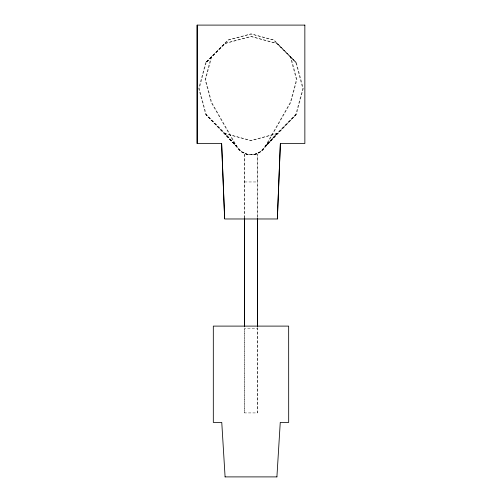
<?xml version="1.0" encoding="UTF-8"?>
<svg xmlns="http://www.w3.org/2000/svg" width="502" height="502" viewBox="0 0 502 502"><rect width="100%" height="100%" fill="white"/><g stroke="black" fill="none" stroke-linecap="round" stroke-linejoin="round"><path stroke-width="0.38" stroke-dasharray="2.51 1.88" d="M244.537 412.92L244.537 328.258L257.463 328.258L257.463 412.92L244.537 412.92L244.537 327.586M244.537 217.849L244.537 154.415L257.463 154.415L257.463 217.981M257.463 217.849L257.463 154.415M205.713 62.499L198.742 88.515L205.713 114.525L236.367 146.427A16.585 16.585 0 0 0 265.169 146.427L295.822 114.525L302.788 88.515L295.822 62.499L273.559 40.028L250.768 33.935L227.971 40.028L205.713 62.499L224.752 43.461L250.768 36.489L276.778 43.461L295.822 62.499M206.178 62.499L199.212 88.515L206.178 114.525L236.831 146.427A16.585 16.585 0 0 0 265.633 146.427L296.287 114.525L303.258 88.515L296.287 62.499L274.029 40.028L251.232 33.935L228.441 40.028L206.178 62.499L225.222 43.461L251.232 36.489L277.248 43.461L296.287 62.499M211.267 56.682L205.098 79.454L211.122 102.27L236.367 146.427L224.752 133.57L205.713 114.525M211.731 56.682L205.563 79.454L211.587 102.27L236.831 146.427L225.222 133.57L206.178 114.525M295.822 114.525L276.778 133.57L265.169 146.427L290.413 102.27L296.437 79.454L290.269 56.682M296.287 114.525L277.248 133.57L265.633 146.427L290.878 102.27L296.902 79.454L290.733 56.682M254.232 154.415L260.551 151.591L276.778 133.57L250.768 140.535L224.752 133.57L240.985 151.591L247.304 154.415M254.696 154.415L261.015 151.591L277.248 133.57L251.232 140.535L225.222 133.57L241.449 151.591L247.768 154.415M244.537 181.962L257.463 181.962M257.463 327.586L257.463 412.92M244.537 154.415L244.537 217.981"/><path stroke-width="0.75" d="M244.537 326.695L244.537 218.627L244.537 326.802M257.463 326.695L257.463 218.627L257.463 326.802M221.62 143.509L224.651 218.972L277.349 218.972L280.361 143.509L304.865 143.509L304.846 25.1M277.349 218.972L280.38 143.509M276.909 476.9L280.254 422.433L288.688 422.433L288.663 326.105L213.312 326.105L213.312 422.433L221.765 422.433L225.091 476.9M304.865 25.1L197.135 25.1L197.135 143.509L221.639 143.509L224.639 218.194M225.072 476.9L276.928 476.9M197.154 25.1L197.154 143.509"/></g></svg>
